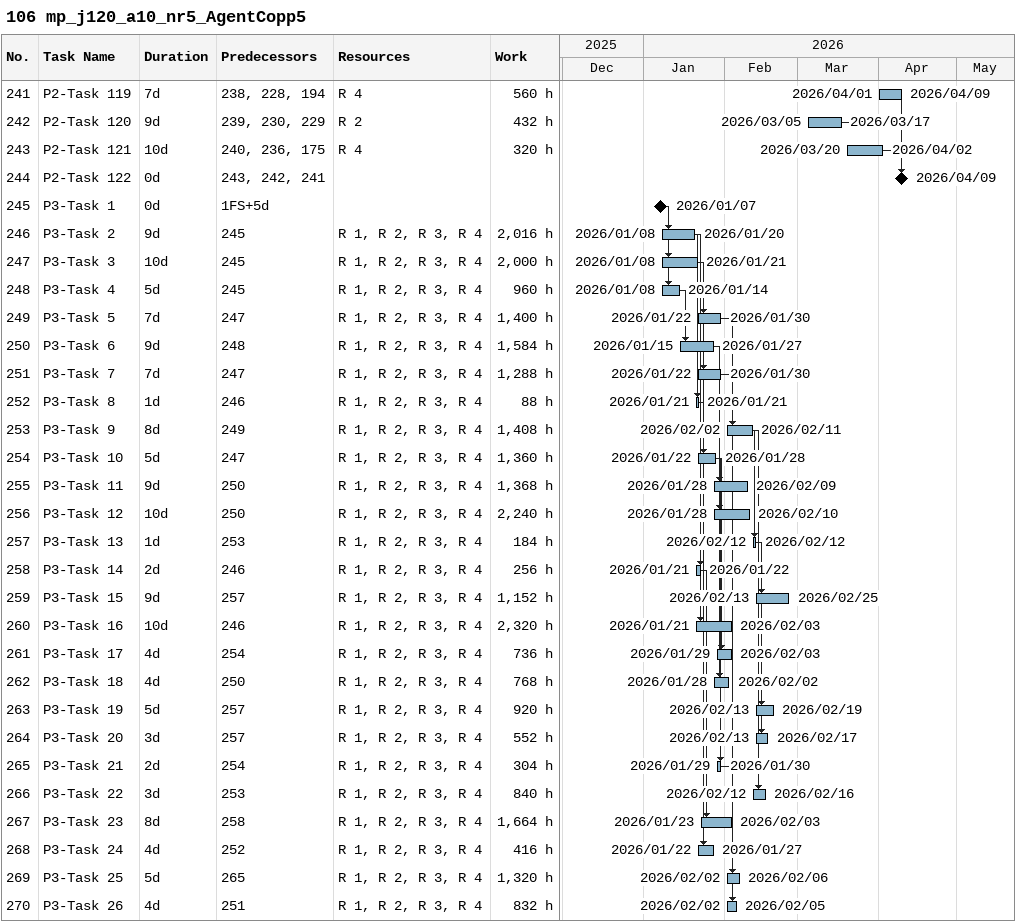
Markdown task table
106 mp_j120_a10_nr5_AgentCopp5

| ID | Task | Duration | Start | Finish | Predecessors | Resources | Work (h) |
|---|---|---|---|---|---|---|---|
| 241 | P2-Task 119 | 7d | 2026-04-01 | 2026-04-09 | 238, 228, 194 | R 4 | 560 |
| 242 | P2-Task 120 | 9d | 2026-03-05 | 2026-03-17 | 239, 230, 229 | R 2 | 432 |
| 243 | P2-Task 121 | 10d | 2026-03-20 | 2026-04-02 | 240, 236, 175 | R 4 | 320 |
| 244 | P2-Task 122 | 0d | 2026-04-09 | 2026-04-09 | 243, 242, 241 |  |  |
| 245 | P3-Task 1 | 0d | 2026-01-07 | 2026-01-07 | 1FS+5d |  |  |
| 246 | P3-Task 2 | 9d | 2026-01-08 | 2026-01-20 | 245 | R 1, R 2, R 3, R 4 | 2016 |
| 247 | P3-Task 3 | 10d | 2026-01-08 | 2026-01-21 | 245 | R 1, R 2, R 3, R 4 | 2000 |
| 248 | P3-Task 4 | 5d | 2026-01-08 | 2026-01-14 | 245 | R 1, R 2, R 3, R 4 | 960 |
| 249 | P3-Task 5 | 7d | 2026-01-22 | 2026-01-30 | 247 | R 1, R 2, R 3, R 4 | 1400 |
| 250 | P3-Task 6 | 9d | 2026-01-15 | 2026-01-27 | 248 | R 1, R 2, R 3, R 4 | 1584 |
| 251 | P3-Task 7 | 7d | 2026-01-22 | 2026-01-30 | 247 | R 1, R 2, R 3, R 4 | 1288 |
| 252 | P3-Task 8 | 1d | 2026-01-21 | 2026-01-21 | 246 | R 1, R 2, R 3, R 4 | 88 |
| 253 | P3-Task 9 | 8d | 2026-02-02 | 2026-02-11 | 249 | R 1, R 2, R 3, R 4 | 1408 |
| 254 | P3-Task 10 | 5d | 2026-01-22 | 2026-01-28 | 247 | R 1, R 2, R 3, R 4 | 1360 |
| 255 | P3-Task 11 | 9d | 2026-01-28 | 2026-02-09 | 250 | R 1, R 2, R 3, R 4 | 1368 |
| 256 | P3-Task 12 | 10d | 2026-01-28 | 2026-02-10 | 250 | R 1, R 2, R 3, R 4 | 2240 |
| 257 | P3-Task 13 | 1d | 2026-02-12 | 2026-02-12 | 253 | R 1, R 2, R 3, R 4 | 184 |
| 258 | P3-Task 14 | 2d | 2026-01-21 | 2026-01-22 | 246 | R 1, R 2, R 3, R 4 | 256 |
| 259 | P3-Task 15 | 9d | 2026-02-13 | 2026-02-25 | 257 | R 1, R 2, R 3, R 4 | 1152 |
| 260 | P3-Task 16 | 10d | 2026-01-21 | 2026-02-03 | 246 | R 1, R 2, R 3, R 4 | 2320 |
| 261 | P3-Task 17 | 4d | 2026-01-29 | 2026-02-03 | 254 | R 1, R 2, R 3, R 4 | 736 |
| 262 | P3-Task 18 | 4d | 2026-01-28 | 2026-02-02 | 250 | R 1, R 2, R 3, R 4 | 768 |
| 263 | P3-Task 19 | 5d | 2026-02-13 | 2026-02-19 | 257 | R 1, R 2, R 3, R 4 | 920 |
| 264 | P3-Task 20 | 3d | 2026-02-13 | 2026-02-17 | 257 | R 1, R 2, R 3, R 4 | 552 |
| 265 | P3-Task 21 | 2d | 2026-01-29 | 2026-01-30 | 254 | R 1, R 2, R 3, R 4 | 304 |
| 266 | P3-Task 22 | 3d | 2026-02-12 | 2026-02-16 | 253 | R 1, R 2, R 3, R 4 | 840 |
| 267 | P3-Task 23 | 8d | 2026-01-23 | 2026-02-03 | 258 | R 1, R 2, R 3, R 4 | 1664 |
| 268 | P3-Task 24 | 4d | 2026-01-22 | 2026-01-27 | 252 | R 1, R 2, R 3, R 4 | 416 |
| 269 | P3-Task 25 | 5d | 2026-02-02 | 2026-02-06 | 265 | R 1, R 2, R 3, R 4 | 1320 |
| 270 | P3-Task 26 | 4d | 2026-02-02 | 2026-02-05 | 251 | R 1, R 2, R 3, R 4 | 832 |
